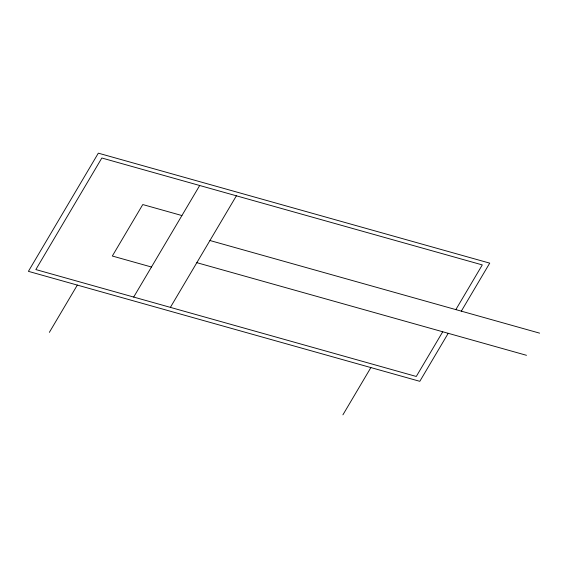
<?xml version="1.0" encoding="UTF-8"?>
<svg xmlns="http://www.w3.org/2000/svg" width="568" height="568" viewBox="0 0 568 568"><rect width="100%" height="100%" fill="white"/><g stroke="black" fill="none" stroke-linecap="round" stroke-linejoin="round"><path stroke-width="0.85" d="M49.359 332.358L77.326 285.086M133.686 297.064L199.695 185.502M170.386 307.373L236.387 195.811M342.909 414.839L370.883 367.567M442.728 331.769L416.28 376.47L35.841 269.566L101.842 158.003L482.289 264.908L455.841 309.61M448.209 333.309L419.802 381.32L28.4 271.341L98.321 153.161L489.722 263.14L461.322 311.15M181.916 215.549L142.774 204.551L112.329 256.019L151.464 267.017M209.94 240.512L539.6 333.146M196.826 262.672L526.493 355.305"/></g></svg>
